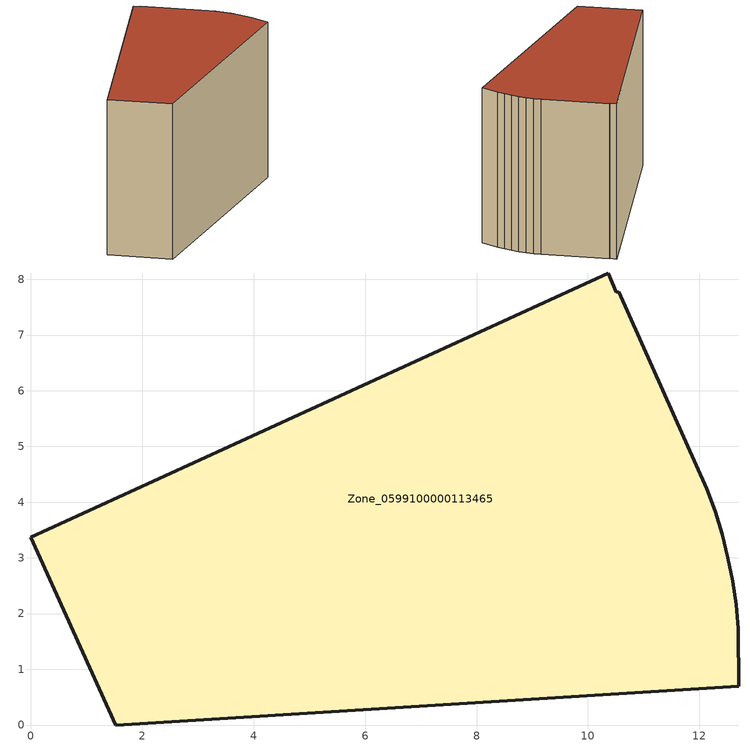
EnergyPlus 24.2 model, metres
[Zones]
Zone_0599100000113465
 floor ground (C_G): 12.6,2.58 12.66,2.15 12.69,1.72 12.7,0.7 1.53,0 0,3.37 10.36,8.11 10.51,7.76 10.56,7.78 12.13,4.24 12.28,3.84 12.41,3.43 12.51,3.01 z0
 wall outside (C_F): 1.53,0 12.7,0.7 12.69,1.72 12.66,2.15 12.6,2.58 12.51,3.01 12.41,3.43 12.28,3.84 12.13,4.24 10.56,7.78 10.51,7.76 10.36,8.11 0,3.37 1.53,0 z0:9.8
 roof outside (C_R): 12.13,4.24 10.56,7.78 10.51,7.76 10.36,8.11 0,3.37 1.53,0 12.7,0.7 12.69,1.72 12.66,2.15 12.6,2.58 12.51,3.01 12.41,3.43 12.28,3.84 z9.8
[BUILDING]
Pand.0599100000113465: North Axis=0; Terrain=City; Loads Convergence Tolerance Value=0.04; Temperature Convergence Tolerance Value=0.4; Solar Distribution=FullExterior; Maximum Number of Warmup Days=25; Minimum Number of Warmup Days=1
[Site:Location]
Rotterdam.The.Hague.AP_ZH_NLD Design_Conditions: Latitude=51.96; Longitude=4.45; Time Zone=1; Elevation=-4.5
[SITE:GROUNDTEMPERATURE:BUILDINGSURFACE]
18, 18, 18, 18, 18, 18, 18, 18, 18, 18, 18, 18
[MATERIAL] Thermal Absorptance=0.9; Solar Absorptance=0.7; Visible Absorptance=0.7
Name | Roughness | Thickness | Conductivity | Density | Specific Heat
G.TI.1946 | MediumSmooth | 0.15 | 1 | 540 | 1210
F.TI.1946 | Rough | 0.3 | 0.857143 | 1920 | 840
R.TI.1946 | MediumRough | 0.2 | 0.1 | 1500 | 1000
[CONSTRUCTION]
C_G: G.TI.1946
C_F: F.TI.1946
C_R: R.TI.1946
[ZONE]
Zone_0599100000113465: Type=1; Multiplier=1; Ceiling Height=Autocalculate; Volume=Autocalculate; Floor Area=autocalculate; Part of Total Floor Area=Yes
[ZONEINFILTRATION:DESIGNFLOWRATE]
Infil_Zone_0599100000113465: Zone or ZoneList or Space or SpaceList=Zone_0599100000113465; Schedule=AlwaysOn; Design Flow Rate Calculation Method=Flow/Area; Flow Rate per Floor Area=0.003; Constant Term Coefficient=1; Temperature Term Coefficient=0; Velocity Term Coefficient=0; Velocity Squared Term Coefficient=0
[HVACTEMPLATE:ZONE:IDEALLOADSAIRSYSTEM]
Zone_0599100000113465: Maximum Heating Supply Air Temperature=50; Minimum Cooling Supply Air Temperature=13; Maximum Heating Supply Air Humidity Ratio=0.0156; Minimum Cooling Supply Air Humidity Ratio=0.0077; Heating Limit=NoLimit; Cooling Limit=NoLimit; Dehumidification Control Type=ConstantSensibleHeatRatio; Cooling Sensible Heat Ratio=0.7; Dehumidification Setpoint=60; Humidification Control Type=None; Humidification Setpoint=30; Outdoor Air Method=None; Outdoor Air Flow Rate per Person=0.00944; Outdoor Air Flow Rate per Zone Floor Area=0; Outdoor Air Flow Rate per Zone=0; Demand Controlled Ventilation Type=None; Outdoor Air Economizer Type=NoEconomizer; Heat Recovery Type=None; Sensible Heat Recovery Effectiveness=0.7; Latent Heat Recovery Effectiveness=0.65
[ZONECONTROL:THERMOSTAT]
ThermostatControl_Zone_0599100000113465: Zone or ZoneList=Zone_0599100000113465; Control Type Schedule=DualSetpointControlType; Control 1=Thermostat_Zone_0599100000113465; Temperature Difference Between Cutout And Setpoint=0
[THERMOSTATSETPOINT:DUALSETPOINT]
Thermostat_Zone_0599100000113465: Heating Setpoint Temperature Schedule=HeatingSetpoint_Zone_0599100000113465; Cooling Setpoint Temperature Schedule=CoolingSetpoint_Zone_0599100000113465
[SCHEDULE:COMPACT]
HeatingSetpoint_Zone_0599100000113465: Through: 12/31, For: AllDays, Until: 24:00, 21
CoolingSetpoint_Zone_0599100000113465: Through: 12/31, For: AllDays, Until: 24:00, 24
DualSetpointControlType: Through: 12/31, For: AllDays, Until: 24:00, 4
AlwaysOn: Through: 12/31, For: AllDays, Until: 24:00, 1
